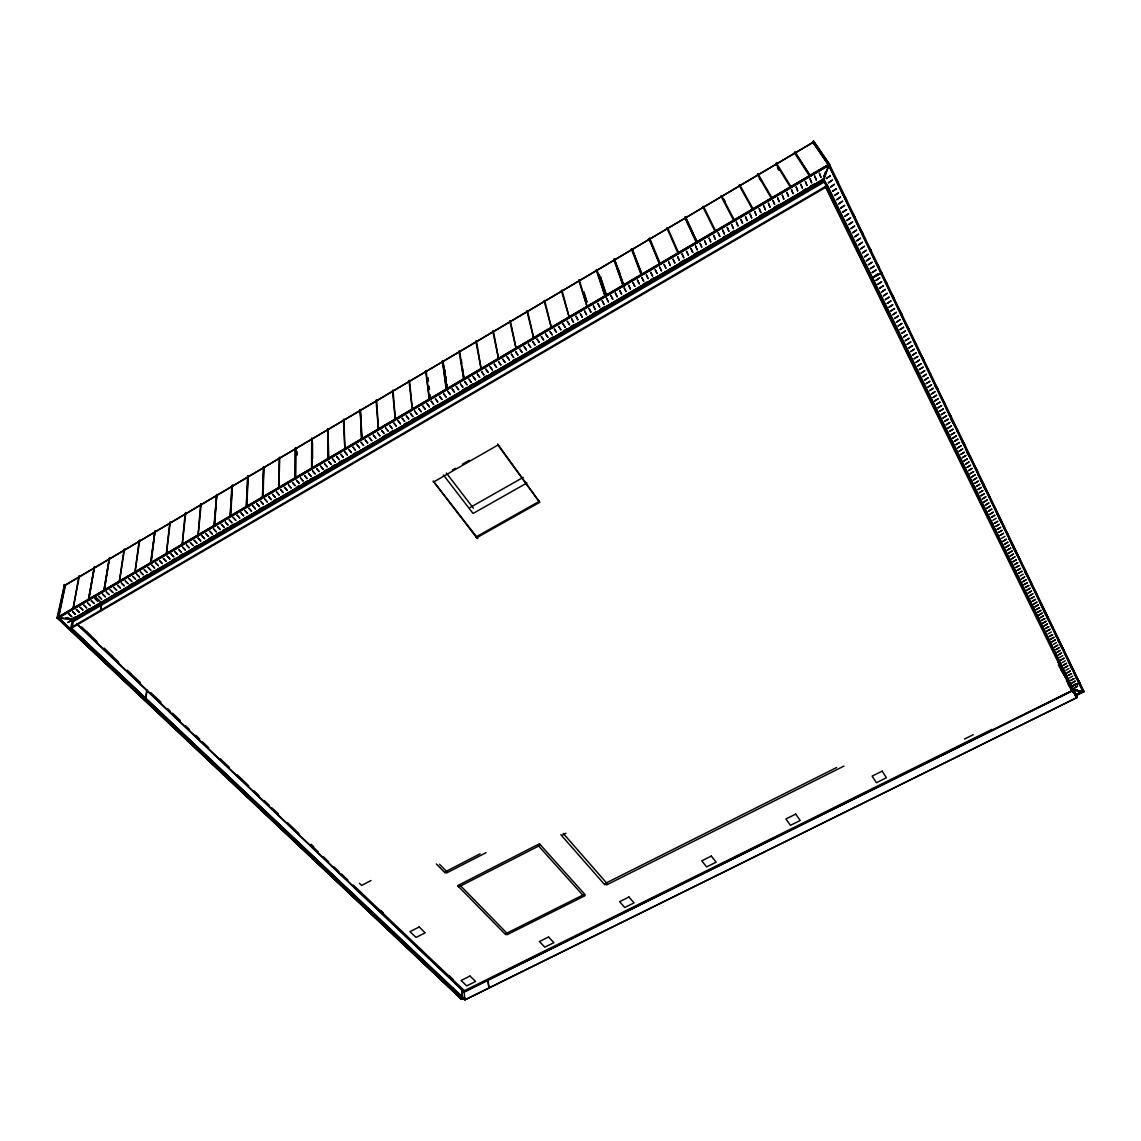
<?xml version="1.0" encoding="UTF-8"?>
<svg xmlns="http://www.w3.org/2000/svg" width="1141" height="1141" viewBox="0 0 1141 1141"><rect width="100%" height="100%" fill="white"/><g stroke="black" fill="none" stroke-linecap="round" stroke-linejoin="round"><path stroke-width="1.5" d="M296.874 455.074L296.917 451.708L296.589 455.23M295.134 448.085L295.205 478.678L295.69 447.757L295.619 448.655M279.203 457.527L278.803 488.305L279.745 457.199M263.343 466.911L262.487 497.89L263.885 466.583L263.828 467.482M247.554 476.253L246.271 507.431L248.096 475.94L248.053 476.824M231.851 485.553L230.111 516.916L232.393 485.239L232.35 486.123M216.761 494.495L214.052 526.343L216.761 494.495L214.608 526.015L214.08 525.459M201.201 503.709L198.063 535.742L200.659 504.022M185.184 513.193L182.161 545.084L185.726 512.865M169.781 522.307L166.329 554.383L170.309 521.993M146.661 690.49L145.649 698.321L147.275 690.148M139.516 693.999L138.689 694.883L139.359 694.127M154.976 531.078L150.583 563.625L154.976 531.078L151.125 563.312L150.583 562.755M139.188 540.42L134.909 572.839L139.73 540.107M124.012 549.406L119.32 581.996L124.54 549.092M102.048 602.077L100.437 611.248L101.506 601.549M101.121 602.291L94.275 595.673L94.974 596.301M109.422 558.049L103.802 591.109L109.422 558.049L104.33 590.796L103.788 590.254M94.389 566.949L88.356 600.18L94.389 566.949L88.898 599.866L88.342 599.339M77.132 624.441L463.988 991.9L1073.339 690.148L823.659 178.966L71.997 619.563L823.773 179.137L828.666 165.317L1082.795 691.446L1083.736 691.403L1075.122 695.596M75.734 616.653L72.71 618.422L70.885 627.678L464.858 999.901L1077.332 697.379L827.439 185.355L823.032 178.766M78.9 576.119L72.995 609.208L79.428 575.82M813.148 142.283L65.408 585.162L64.581 584.606L57.649 618.222L829.692 164.718L813.576 141.099L813.148 142.283L828.979 165.331L58.248 618.051L461.777 998.789M58.248 618.051L65.123 585.119M58.59 617.88L65.408 585.162M64.581 584.606L57.05 617.894L461.592 999.373L464.658 997.847M72.04 619.321L58.633 617.638L461.791 998.204L461.549 998.96L464.615 997.448M461.805 998.446L461.592 999.373L461.748 998.389L57.136 617.495L461.563 999.174L57.735 617.324M464.059 991.672L1073.21 689.934L1083.109 691.646M1060.617 669.325L1077.332 697.379L464.858 999.901L463.945 990.445M828.794 165.046L829.236 163.833L1083.95 691.76L1075.977 695.71M829.421 164.104L57.05 617.894L72.468 619.62L823.602 179.608L829.421 164.104L813.576 141.099M72.71 618.422L73.894 618.579L72.083 627.821L826.997 186.568L827.439 185.355L70.885 627.678L465.057 999.316M311.721 438.258L311.678 468.994L311.721 438.258L312.249 468.666L311.764 468.067M327.824 428.731L328.237 459.267L327.824 428.731L328.822 458.924L328.323 458.34M343.427 419.489L344.882 449.497L343.997 419.146M360.256 409.519L361.626 439.67L360.256 409.519L362.21 439.314L361.726 438.715M376.031 400.177L378.441 429.786L376.601 399.849M392.461 390.45L395.342 419.859L393.032 390.122M408.963 380.68L412.343 409.876L409.533 380.338M425.55 370.868L429.415 399.835L426.121 370.511M442.223 360.984L446.587 389.751L446.131 389.124L442.794 360.642L447.415 389.937M458.967 351.071L463.845 379.611L459.566 350.715M475.811 341.088L481.202 369.427L476.41 340.745M492.741 331.075L498.631 359.173L493.34 330.719M509.756 320.992L516.174 348.875L510.355 320.65M526.857 310.865L533.788 338.535L527.456 310.523M544.043 300.696L551.502 328.123L544.642 300.34M561.315 290.47L569.316 317.654L561.928 290.114M578.687 280.187L587.23 307.143L579.286 279.816M596.144 269.846L605.229 296.574L596.743 269.49M623.314 286.505L614.3 259.093L623.956 285.564L623.542 284.879M631.315 249.009L641.513 275.252L631.943 248.652L642.155 274.881L631.943 248.652M649.044 238.512L659.812 264.512L649.044 238.512L650.07 238.826M677.797 253.002L678.196 253.701L666.872 227.958L667.884 228.286M684.785 217.361L696.68 242.848L684.785 217.361L685.413 216.99L697.336 242.463L685.413 216.99M714.879 231.209L715.279 231.923L702.785 206.692L703.812 207.02M733.577 220.227L733.963 220.94L720.898 195.967L721.911 196.295M739.468 185.912L739.725 184.828L753.417 209.516L753.031 208.803M757.752 175.072L758.023 173.988L772.314 198.42L771.929 197.693M776.137 164.19L776.422 163.092L791.312 187.267L790.941 186.525M794.621 153.251L794.92 152.138L810.41 176.042L794.92 152.138M813.918 141.826L64.495 585.49L63.953 584.976M605.743 296.831L597.998 273.626L599.681 275.666M57.093 617.695L829.336 163.976M86.345 610.435L89.383 608.652M113.786 594.347L116.853 592.55M129.133 585.362L133.739 582.652M136.806 580.855L139.887 579.058M142.953 577.26L147.56 574.565M150.626 572.768L153.693 570.971M172.12 560.174L175.186 558.377M179.793 555.667L182.86 553.87M193.613 547.58L196.68 545.783M208.96 538.581L213.567 535.885M216.633 534.088L219.714 532.291M222.78 530.479L227.387 527.784M230.453 525.987L233.52 524.19M259.62 508.9L262.701 507.103M273.441 500.799L276.507 499.002M296.475 487.307L299.541 485.51M302.607 483.713L307.214 481.003M310.281 479.206L313.361 477.409M324.101 471.119L327.167 469.322M331.774 466.612L334.855 464.815M339.447 462.119L342.528 460.322M353.268 454.018L356.334 452.221M382.435 436.932L387.041 434.236M390.108 432.439L393.189 430.628M403.928 424.338L406.995 422.541M411.601 419.845L414.682 418.034M433.095 407.251L436.176 405.44M462.262 390.151L466.869 387.455M469.949 385.658L473.016 383.861M483.755 377.557L486.836 375.76M491.443 373.064L494.509 371.267M512.922 360.47L516.003 358.673M549.777 338.877L552.843 337.08M563.583 330.79L566.663 328.979M571.27 326.283L574.337 324.486M592.764 313.689L595.83 311.892M600.437 309.197L605.044 306.501M643.424 284.009L646.491 282.212M651.097 279.516L654.164 277.705M680.264 262.416L684.871 259.72M694.085 254.329L698.691 251.619M723.251 237.228L726.318 235.431M730.925 232.735L733.991 230.938M760.091 215.635L764.698 212.939M773.912 207.548L778.519 204.852M803.079 190.447L806.145 188.65M810.752 185.954L813.818 184.157M837.109 182.218L837.908 181.747L835.925 178.837M837.394 182.817L838.207 182.36M845.524 199.632L846.308 199.176L842.3 193.271M845.809 200.231L846.608 199.775L843.598 195.353M853.796 216.776L854.58 216.319M854.081 217.361L854.866 216.904L852.684 213.51M861.94 233.634L862.724 233.192L859.858 228.913M862.211 234.219L862.995 233.762L861.084 230.924M452.406 470.035L455.473 468.266M462.376 464.301L469.308 460.308M433.323 482.158L497.875 445.061L497.69 444.006L539.679 502.325L476.667 537.782L433.195 481.074L477.908 538.481M869.955 250.236L870.726 249.793M870.226 250.806L871.011 250.364L868.8 246.912M877.843 266.58L878.613 266.138M878.114 267.137L878.884 266.694L875.703 261.76M880.952 273.056L881.922 272.927L872.066 278.062L880.852 273.327M469.85 507.659L523.263 477.352M526.985 482.943L473.073 513.479L443.336 474.898M885.601 282.654L886.372 282.226M885.872 283.21L886.643 282.783L883.448 277.805M893.26 298.5L894.016 298.072L890.308 292.438M893.517 299.042L894.287 298.614L890.579 292.98M475.783 537.069L539.451 501.241M900.777 314.089L901.547 313.661L899.678 310.823M901.048 314.631L901.804 314.203L898.081 308.512M908.193 329.449L908.949 329.022M908.45 329.977L909.206 329.549L905.212 323.288M915.496 344.568L916.252 344.154M915.752 345.095L916.494 344.682L913.428 339.818M922.698 359.472L923.44 359.058L918.719 351.756M922.941 359.986L923.682 359.572L918.961 352.269M929.787 374.148L930.514 373.735M930.029 374.647L930.756 374.248L926.977 368.358M936.761 388.596L937.488 388.197M943.636 402.844L944.377 402.459M943.878 403.344L944.605 402.944L940.555 396.469M951.152 416.494L950.424 416.893L948.613 414.04M950.653 417.378L951.38 416.978L946.602 409.377M957.099 430.728L957.827 430.342M957.328 431.198L958.055 430.813L950.767 419.332M963.689 444.362L964.402 443.977L962.576 441.096M976.796 471.518L977.509 471.147L973.615 464.843M989.333 497.462L990.017 497.091L982.629 485.282M995.465 510.17L996.15 509.799L993.169 504.907M1007.474 535.043L1008.159 534.687L1003.31 526.785M371.025 880.524L361.626 885.402L359.458 883.319M1013.365 547.238L1014.035 546.881L1009.386 539.365M1018.97 558.848L1019.64 558.491L1014.977 550.946M1019.17 559.261L1019.84 558.905L1013.308 548.35M1024.889 571.128L1025.559 570.771L1021.637 564.31M480.119 853.839L445.404 871.71L446.616 872.965L486.052 852.684M1030.551 582.823L1031.207 582.481L1024.803 571.969M458.226 886.257L460.108 885.302L507.431 933.695L505.606 934.607L457.627 885.644L539.422 843.784L585.176 894.758L583.293 895.699L538.081 845.41L539.993 844.426M458.825 886.871L540.577 845.067M562.755 834.884L565.922 833.258M1036.128 594.375L1036.784 594.033L1030.565 583.892M1041.433 605.386L1042.104 605.044L1038.538 599.239M394.558 935.178L393.83 932.069M1047.524 616.311L1046.868 616.639L1044.2 612.261M1047.053 617.024L1047.723 616.696L1042.175 607.554M1052.416 628.135L1053.072 627.807L1046.639 617.181M1062.756 649.543L1063.412 649.229L1058.049 640.401M836.667 767.508L605.272 883.405L606.598 884.903L843.941 766.096M1068.104 660.61L1068.746 660.282L1064.981 654.021M453.975 991.244L453.12 987.949M1070.786 685.798L1075.763 694.156L1058.292 664.918M964.459 739.04L973.259 734.69M455.188 992.199L454.689 992.87L455.316 992.085M825.214 186.411L1072.24 691.004L464.501 991.928L464.387 990.702L991.914 729.384M1073.695 693.243L1066.45 680.692M1074.679 695.169L1082.666 691.218M1074.808 695.382L1082.895 691.289M1075.022 695.411L1083.636 691.161M1083.836 691.589L828.523 164.447L812.791 141.555M825.685 186.283L1072.355 689.021M1072.996 690.105L1083.95 691.76L1080.056 685.228M311.151 844.311L313.732 846.765M380.752 910.518L383.319 912.971M449.055 975.512L452.92 979.192M81.653 626.937L86.773 631.8M87.358 632.143L91.237 635.837M91.879 636.664L96.999 641.527M104.145 648.117L111.889 655.476M112.331 656.104L118.735 662.194M127.378 670.209L131.258 673.903M131.515 674.345L140.3 682.489M150.726 692.616L160.952 702.143M167.485 708.547L170.066 711M172.576 713.196L180.321 720.556M185.527 725.705L189.392 729.384M195.824 735.289L199.704 739.197M202.285 741.65L208.732 747.769M220.341 758.808L229.355 767.38M237.1 774.739L248.695 785.778M253.858 790.67L259.007 795.577M264.17 800.483L269.319 805.389M271.9 807.842L278.447 813.875M287.375 822.547L298.971 833.586M310.58 844.611L318.31 851.97M323.474 856.877L328.622 861.783M333.785 866.675L338.934 871.581M341.516 874.035L347.962 880.167M353.339 885.102L464.387 990.702M76.804 623.528L464.501 991.928M436.375 863.951L445.061 872.822L446.958 871.852L439.513 864.236M230.154 516.003L230.682 516.573L232.393 485.239M246.313 506.518L246.827 507.089L248.096 475.94M560.844 834.699L604.759 884.746L607.112 883.562L563.255 833.458M262.558 496.977L263.058 497.562L263.885 466.583M295.277 477.751L295.776 478.336L295.69 447.757M446.373 473.03L473.415 508.216M447.186 389.395L442.794 360.642M497.875 445.061L539.679 502.325M813.034 142.582L828.78 165.488M822.59 179.964L826.997 186.568M794.264 152.523L809.753 176.427L809.383 175.685M932.739 380.78L937.731 388.696L937.003 389.095L934.864 385.629M960.979 438.672L964.63 444.448L963.917 444.833L962.091 441.952M965.614 449.183L971.119 457.898L970.406 458.268L966.741 452.464M978.065 474.941L983.813 484.212L983.114 484.583L980.347 480.176M996.421 512.951L1002.197 522.336L1001.513 522.692L998.518 517.786M597.998 273.626L599.382 275.837M1009.186 538.951L1013.836 546.468L1013.151 546.81L1011.297 543.801M775.78 163.477L790.642 187.652L790.271 186.924M1038.724 599.624L1042.289 605.443L1041.633 605.785L1039.651 602.477M622.9 285.25L623.328 285.935L613.687 259.463M1054.612 632.528L1058.363 638.775L1055.753 635.779M1058.22 640.771L1063.583 649.6L1060.26 645.506M1069.359 663.449L1073.838 670.837L1070.515 666.729M1074.209 673.504L1078.858 681.263L1076.263 678.253M1078.873 682.96C1085.875 680.107 1058.948 692.758 1078.687 683.003M1063.897 671.678L1057.678 661.267L1066.436 676.371M1071.513 688.907L1076.491 697.265L823.602 179.608M1068.119 684.443L1072.54 691.888M660.04 263.443L660.454 264.127L649.671 238.155M759.778 177.953L761.546 180.977M757.382 174.359L771.644 198.805L771.273 198.078M678.439 252.632L678.838 253.331L667.485 227.601M739.097 185.199L752.76 209.901L752.375 209.188M715.535 230.839L715.92 231.537L703.427 206.321M734.233 219.842L734.619 220.555L721.526 195.596M723.907 199.176L725.163 201.501M758.023 173.988L758.394 174.701M759.464 178.139L760.69 180.506M776.422 163.092L776.779 163.819M777.706 167.356L778.904 169.738M777.378 167.542L778.59 169.923M992.855 520.339L996.193 518.314M1001.613 538.324L1004.921 536.327M1020.011 576.077L1023.263 574.151M1048.137 633.84L1051.303 632M1053.286 644.408L1056.423 642.597M1059.632 657.444L1062.756 655.647M1062.143 662.607L1065.266 660.81M1065.879 670.28L1068.989 668.512M1069.588 677.882L1072.683 676.128M618.023 268.32L619.791 273.255M623.343 283.139L624.526 286.42M614.3 259.093L624.213 286.605M617.167 268.263L618.921 273.184M622.458 283.039L623.628 286.32M606.484 295.034L600.366 276.764L606.171 295.219M598.312 273.455L606.056 296.646M583.892 291.868L587.016 301.894M583.593 292.053L586.702 302.08M461.306 359.943L461.834 363.266M462.618 368.272L463.16 371.595M463.688 374.918L464.216 378.256M476.496 536.669L476.667 537.782M444.89 369.641L445.361 372.993M445.831 376.345L446.302 379.696M447.001 384.731L447.714 389.766M428.06 377.757L428.474 381.137M429.087 386.214L429.501 389.594M430.114 394.658L430.528 398.038M488.048 980.162L488.947 988.006L487.72 979.834M462.091 989.347L462.319 997.505L461.406 988.035M312.52 442.48L312.548 458.468M65.707 617.823L69.886 618.607L65.707 617.823M74.45 619.877L74.208 621.075L823.445 182.474L822.875 181.619L74.45 619.877M825.628 171.963L824.059 176.242L825.628 171.963M1074.565 689.535L1077.532 689.934L1074.565 689.535M68.931 613.944L71.683 616.554L68.931 613.944M72.653 611.747L75.406 614.371L72.653 611.747M76.376 609.565L79.128 612.189L76.376 609.565M80.112 607.369L82.851 610.007L80.112 607.369M83.849 605.172L86.588 607.825L83.849 605.172M87.586 602.976L90.324 605.629L87.586 602.976M91.337 600.779L94.075 603.432L91.337 600.779M95.088 598.583L97.812 601.236L95.088 598.583M98.839 596.372L101.563 599.039L98.839 596.372M102.604 594.161L105.329 596.829L102.604 594.161M106.37 591.951L109.08 594.632L106.37 591.951M110.135 589.74L112.845 592.421L110.135 589.74M113.915 587.529L116.624 590.211L113.915 587.529M117.694 585.304L120.39 588L117.694 585.304M121.474 583.094L124.169 585.775L121.474 583.094M125.268 580.869L127.963 583.564L125.268 580.869M129.061 578.644L131.743 581.34L129.061 578.644M132.855 576.405L135.537 579.115L132.855 576.405M136.649 574.18L139.33 576.89L136.649 574.18M140.457 571.941L143.138 574.665L140.457 571.941M144.265 569.716L146.947 572.425L144.265 569.716M148.088 567.476L150.755 570.2L148.088 567.476M151.91 565.223L154.563 567.961L151.91 565.223M155.732 562.984L158.385 565.722L155.732 562.984M159.555 560.73L162.207 563.483L159.555 560.73M163.391 558.491L166.044 561.229L163.391 558.491M167.228 556.237L169.881 558.99L167.228 556.237M171.064 553.97L173.717 556.737L171.064 553.97M174.915 551.716L177.554 554.483L174.915 551.716M178.766 549.463L181.405 552.23L178.766 549.463M182.631 547.195L185.256 549.962L182.631 547.195M186.482 544.927L189.106 547.709L186.482 544.927M190.347 542.66L192.972 545.441L190.347 542.66M194.227 540.378L196.837 543.173L194.227 540.378M198.106 538.11L200.716 540.905L198.106 538.11M201.986 535.828L204.581 538.623L201.986 535.828M205.865 533.546L208.461 536.356L205.865 533.546M209.759 531.264L212.354 534.074L209.759 531.264M213.652 528.982L216.248 531.792L213.652 528.982M217.546 526.686L220.142 529.51L217.546 526.686M221.454 524.404L224.035 527.228L221.454 524.404M225.362 522.107L227.943 524.931L225.362 522.107M229.27 519.811L231.851 522.649L229.27 519.811M233.192 517.501L235.759 520.353L233.192 517.501M237.114 515.204L239.681 518.057L237.114 515.204M241.051 512.894L243.604 515.746L241.051 512.894M244.973 510.583L247.54 513.45L244.973 510.583M248.909 508.273L251.462 511.139L248.909 508.273M252.86 505.962L255.399 508.829L252.86 505.962M256.811 503.652L259.349 506.518L256.811 503.652M260.761 501.327L263.3 504.208L260.761 501.327M264.712 499.002L267.251 501.883L264.712 499.002M268.677 496.677L271.201 499.573L268.677 496.677M272.642 494.353L275.166 497.248L272.642 494.353M276.607 492.013L279.131 494.923L276.607 492.013M280.586 489.689L283.111 492.584L280.586 489.689M284.565 487.35L287.076 490.259L284.565 487.35M288.559 485.011L291.055 487.92L288.559 485.011M292.552 482.672L295.048 485.581L292.552 482.672M296.546 480.318L299.042 483.242L296.546 480.318M300.539 477.965L303.035 480.903L300.539 477.965M304.547 475.612L307.043 478.564L304.547 475.612M308.555 473.258L311.037 476.211L308.555 473.258M312.577 470.905L315.059 473.857L312.577 470.905M316.599 468.552L319.066 471.504L316.599 468.552M320.621 466.184L323.088 469.151L320.621 466.184M324.657 463.816L327.11 466.783L324.657 463.816M328.694 461.449L331.147 464.416L328.694 461.449M332.73 459.081L335.183 462.048L332.73 459.081M336.78 456.7L339.219 459.68L336.78 456.7M340.831 454.318L343.27 457.313L340.831 454.318M344.882 451.936L347.32 454.931L344.882 451.936M348.946 449.554L351.371 452.563L348.946 449.554M353.011 447.172L355.436 450.182L353.011 447.172M357.076 444.776L359.501 447.8L357.076 444.776M361.155 442.394L363.58 445.404L361.155 442.394M365.234 439.998L367.659 443.022L365.234 439.998M369.327 437.588L371.738 440.626L369.327 437.588M373.421 435.192L375.817 438.23L373.421 435.192M377.514 432.781L379.91 435.833L377.514 432.781M381.622 430.385L384.004 433.423L381.622 430.385M385.729 427.961L388.111 431.013L385.729 427.961M389.837 425.55L392.219 428.617L389.837 425.55M393.959 423.14L396.326 426.206L393.959 423.14M398.081 420.715L400.448 423.782L398.081 420.715M402.202 418.291L404.57 421.371L402.202 418.291M406.339 415.866L408.692 418.947L406.339 415.866M410.475 413.441L412.828 416.522L410.475 413.441M414.611 411.002L416.964 414.097L414.611 411.002M418.761 408.578L421.115 411.673L418.761 408.578M422.912 406.139L425.265 409.234L422.912 406.139M427.076 403.686L429.415 406.809L427.076 403.686M431.241 401.247L433.566 404.37L431.241 401.247M435.406 398.794L437.73 401.917L435.406 398.794M439.585 396.355L441.909 399.478L439.585 396.355M443.763 393.902L446.074 397.025L443.763 393.902M447.942 391.434L450.253 394.572L447.942 391.434M452.136 388.981L454.446 392.119L452.136 388.981M456.329 386.514L458.639 389.666L456.329 386.514M460.536 384.046L462.832 387.213L460.536 384.046M464.744 381.579L467.026 384.745L464.744 381.579M468.951 379.112L471.233 382.278L468.951 379.112M473.173 376.63L475.455 379.81L473.173 376.63M477.394 374.148L479.662 377.343L477.394 374.148M481.616 371.666L483.884 374.861L481.616 371.666M485.852 369.185L488.12 372.38L485.852 369.185M490.088 366.703L492.341 369.898L490.088 366.703M494.338 364.207L496.592 367.416L494.338 364.207M498.588 361.711L500.828 364.92L498.588 361.711M502.839 359.215L505.078 362.439L502.839 359.215M507.103 356.719L509.328 359.943L507.103 356.719M511.368 354.209L513.593 357.447L511.368 354.209M515.632 351.699L517.857 354.937L515.632 351.699M519.911 349.189L522.136 352.441L519.911 349.189M524.19 346.679L526.4 349.93L524.19 346.679M528.483 344.168L530.693 347.42L528.483 344.168M532.776 341.644L534.972 344.91L532.776 341.644M537.069 339.119L539.265 342.386L537.069 339.119M541.376 336.595L543.572 339.861L541.376 336.595M545.683 334.056L547.865 337.337L545.683 334.056M550.005 331.532L552.173 334.812L550.005 331.532M554.326 328.993L556.494 332.288L554.326 328.993M558.648 326.454L560.816 329.749L558.648 326.454M562.984 323.916L565.137 327.21L562.984 323.916M567.319 321.363L569.473 324.672L567.319 321.363M571.655 318.81L573.495 322.318L571.655 318.81M576.005 316.257L577.845 319.765L576.005 316.257M580.37 313.704L582.195 317.227L580.37 313.704M584.72 311.151L586.545 314.674L584.72 311.151M589.084 308.583L590.895 312.106L589.084 308.583M593.463 306.016L595.26 309.553L593.463 306.016M597.841 303.449L599.638 306.986L597.841 303.449M602.22 300.882L604.017 304.419L602.22 300.882M606.598 298.3L608.395 301.852L606.598 298.3M611.005 295.719L612.774 299.284L611.005 295.719M615.398 293.137L617.167 296.703L615.398 293.137M619.805 290.556L621.574 294.121L619.805 290.556M624.213 287.96L625.981 291.54L624.213 287.96M628.634 285.378L630.388 288.958L628.634 285.378M633.055 282.783L634.795 286.377L633.055 282.783M637.477 280.173L639.217 283.781L637.477 280.173M641.912 277.577L643.652 281.185L641.912 277.577M646.348 274.967L648.088 278.589L646.348 274.967M650.798 272.357L652.524 275.979L650.798 272.357M655.248 269.747L656.974 273.369L655.248 269.747M659.712 267.137L661.423 270.759L659.712 267.137M664.162 264.512L665.873 268.149L664.162 264.512M668.64 261.888L670.337 265.539L668.64 261.888M673.104 259.264L674.802 262.915L673.104 259.264M677.597 256.625L679.28 260.291L677.597 256.625M682.076 254.001L683.759 257.666L682.076 254.001M686.568 251.362L688.237 255.042L686.568 251.362M691.061 248.724L692.73 252.403L691.061 248.724M695.568 246.071L697.222 249.765L695.568 246.071M700.075 243.432L701.729 247.126L700.075 243.432M704.596 240.78L706.236 244.488L704.596 240.78M709.117 238.127L710.757 241.835L709.117 238.127M713.638 235.474L715.279 239.182L713.638 235.474M718.174 232.807L719.8 236.529L718.174 232.807M722.724 230.14L724.335 233.876L722.724 230.14M727.259 227.473L728.871 231.209L727.259 227.473M731.809 224.806L733.421 228.542L731.809 224.806M736.373 222.124L737.97 225.875L736.373 222.124M740.937 219.443L742.52 223.208L740.937 219.443M745.501 216.761L747.084 220.527L745.501 216.761M750.079 214.08L751.662 217.86L750.079 214.08M754.657 211.385L756.226 215.178L754.657 211.385M759.25 208.703L760.805 212.483L759.25 208.703M763.842 205.993L765.397 209.801L763.842 205.993M768.435 203.298L769.99 207.106L768.435 203.298M773.042 200.602L774.582 204.41L773.042 200.602M777.663 197.892L779.189 201.7L777.663 197.892M782.27 195.182L783.81 199.005L782.27 195.182M786.905 192.458L788.417 196.295L786.905 192.458M791.526 189.748L793.038 193.585L791.526 189.748M796.161 187.024L797.673 190.875L796.161 187.024M800.811 184.3L802.308 188.151L800.811 184.3M805.46 181.576L806.944 185.427L805.46 181.576M810.11 178.837L811.593 182.703L810.11 178.837M814.774 176.099L816.257 179.978L814.774 176.099M819.438 173.361L820.907 177.24L819.438 173.361M71.042 620.576L67.861 622.444L71.042 620.576M830.234 175.857L826.384 178.509L830.234 175.857M832.317 180.135L828.466 182.774L832.317 180.135M834.371 184.386L830.534 187.024L834.371 184.386M836.439 188.636L832.602 191.26L836.439 188.636M838.478 192.858L834.656 195.482L838.478 192.858M840.518 197.065L836.695 199.675L840.518 197.065M842.557 201.258L838.735 203.868L842.557 201.258M844.582 205.437L840.774 208.033L844.582 205.437M846.593 209.602L842.785 212.183L846.593 209.602M848.604 213.738L844.811 216.319L848.604 213.738M850.601 217.874L846.807 220.441L850.601 217.874M852.598 221.982L848.804 224.549L852.598 221.982M854.58 226.075L850.801 228.628L854.58 226.075M856.563 230.154L852.783 232.707L856.563 230.154M858.531 234.219L854.766 236.757L858.531 234.219M860.485 238.269L856.72 240.808L860.485 238.269M862.439 242.306L858.688 244.83L862.439 242.306M864.393 246.328L860.642 248.838L864.393 246.328M866.333 250.321L862.582 252.831L866.333 250.321M868.258 254.315L864.521 256.811L868.258 254.315M870.184 258.28L866.447 260.776L870.184 258.28M872.109 262.245L868.372 264.726L872.109 262.245M874.02 266.181L870.298 268.663L874.02 266.181M875.917 270.103L872.195 272.585L875.917 270.103M871.282 277.505L870.512 277.933L875.104 285.036L875.874 284.594L871.282 277.505M877.814 274.025L874.106 276.479L877.814 274.025M879.697 277.919L876.003 280.372L879.697 277.919M881.579 281.798L877.885 284.252L881.579 281.798M883.462 285.664L879.768 288.103L883.462 285.664M885.316 289.514L881.636 291.953L885.316 289.514M887.185 293.351L883.505 295.776L887.185 293.351M889.039 297.173L885.359 299.598L889.039 297.173M890.879 300.996L887.213 303.406L890.879 300.996M892.718 304.79L889.053 307.186L892.718 304.79M894.558 308.569L890.893 310.965L894.558 308.569M896.384 312.334L892.733 314.731L896.384 312.334M898.195 316.086L894.544 318.467L898.195 316.086M900.007 319.822L896.37 322.204L900.007 319.822M901.818 323.545L898.181 325.927L901.818 323.545M903.615 327.267L899.978 329.621L903.615 327.267M905.412 330.961L901.775 333.315L905.412 330.961M907.195 334.641L903.572 336.994L907.195 334.641M908.963 338.321L905.355 340.66L908.963 338.321M910.746 341.972L907.138 344.311L910.746 341.972M912.515 345.609L908.906 347.948L912.515 345.609M914.269 349.246L910.675 351.571L914.269 349.246M916.023 352.869L912.429 355.179L916.023 352.869M917.763 356.463L914.183 358.773L917.763 356.463M919.503 360.057L915.923 362.367L919.503 360.057M921.243 363.637L917.664 365.933L921.243 363.637M922.969 367.202L919.404 369.499L922.969 367.202M924.695 370.754L921.129 373.036L924.695 370.754M926.406 374.291L922.841 376.573L926.406 374.291M928.118 377.814L924.567 380.096L928.118 377.814M929.815 381.336L926.264 383.604L929.815 381.336M931.512 384.831L927.975 387.099L931.512 384.831M933.21 388.325L929.673 390.579L933.21 388.325M934.893 391.805L931.356 394.044L934.893 391.805M936.561 395.257L933.038 397.51L936.561 395.257M938.244 398.708L934.721 400.947L938.244 398.708M939.913 402.16L936.39 404.385L939.913 402.16M941.567 405.583L938.059 407.808L941.567 405.583M943.222 408.991L939.713 411.216L943.222 408.991M944.876 412.4L941.368 414.611L944.876 412.4M946.517 415.795L943.022 417.991L946.517 415.795M948.157 419.175L944.662 421.371L948.157 419.175M949.783 422.541L946.303 424.723L949.783 422.541M951.409 425.893L947.929 428.075L951.409 425.893M953.035 429.23L949.554 431.412L953.035 429.23M954.646 432.567L951.18 434.735L954.646 432.567M956.258 435.891L952.792 438.058L956.258 435.891M957.855 439.199L954.389 441.353L957.855 439.199M959.453 442.494L956.001 444.648L959.453 442.494M961.05 445.774L957.599 447.928L961.05 445.774M962.633 449.055L959.182 451.194L962.633 449.055M964.216 452.307L960.779 454.446L964.216 452.307M965.785 455.559L962.348 457.698L965.785 455.559M967.368 458.81L963.931 460.935L967.368 458.81M968.923 462.034L965.5 464.159L968.923 462.034M970.492 465.257L967.069 467.368L970.492 465.257M972.046 468.452L968.623 470.563L972.046 468.452M973.587 471.661L970.178 473.757L973.587 471.661M975.127 474.841L971.718 476.938L975.127 474.841M976.667 478.008L973.273 480.104L976.667 478.008M978.208 481.174L974.799 483.271L978.208 481.174M979.734 484.326L976.339 486.408L979.734 484.326M981.26 487.464L977.866 489.546L981.26 487.464M982.772 490.601L979.392 492.67L982.772 490.601M984.284 493.725L980.903 495.793L984.284 493.725M985.795 496.834L982.415 498.888L985.795 496.834M987.293 499.929L983.927 501.983L987.293 499.929M988.791 503.024L985.425 505.078L988.791 503.024M990.274 506.105L986.922 508.144L990.274 506.105M991.771 509.171L988.42 511.211L991.771 509.171M993.255 512.223L989.903 514.263L993.255 512.223M994.724 515.276L991.386 517.301L994.724 515.276M997.662 521.337L994.324 523.362L997.662 521.337M999.131 524.361L995.793 526.372L999.131 524.361M1000.586 527.356L997.263 529.367L1000.586 527.356M1002.04 530.365L998.717 532.362L1002.04 530.365M1003.481 533.346L1000.172 535.343L1003.481 533.346M1006.362 539.294L1003.053 541.276L1006.362 539.294M1007.803 542.246L1004.494 544.228L1007.803 542.246M1009.229 545.198L1005.934 547.181L1009.229 545.198M1010.655 548.136L1007.36 550.105L1010.655 548.136M1012.067 551.06L1008.787 553.028L1012.067 551.06M1013.493 553.984L1010.199 555.952L1013.493 553.984M1014.891 556.894L1011.611 558.848L1014.891 556.894M1016.303 559.789L1013.023 561.743L1016.303 559.789M1017.701 562.684L1014.435 564.638L1017.701 562.684M1019.098 565.565L1015.832 567.505L1019.098 565.565M1020.496 568.432L1017.23 570.372L1020.496 568.432M1021.88 571.299L1018.613 573.238L1021.88 571.299M1024.632 577.004L1021.395 578.915L1024.632 577.004M1026.016 579.828L1022.764 581.753L1026.016 579.828M1027.385 582.652L1024.147 584.577L1027.385 582.652M1028.754 585.476L1025.517 587.387L1028.754 585.476M1030.109 588.285L1026.871 590.182L1030.109 588.285M1031.464 591.081L1028.241 592.978L1031.464 591.081M1032.819 593.876L1029.596 595.773L1032.819 593.876M1034.16 596.643L1030.951 598.54L1034.16 596.643M1035.5 599.424L1032.291 601.307L1035.5 599.424M1036.841 602.191L1033.632 604.074L1036.841 602.191M1038.182 604.944L1034.973 606.812L1038.182 604.944M1039.508 607.682L1036.313 609.565L1039.508 607.682M1040.834 610.421L1037.64 612.289L1040.834 610.421M419.175 926.991L410.004 931.655L416.066 937.446L425.194 932.81L419.175 926.991M1042.161 613.145L1038.966 615.013L1042.161 613.145M1043.473 615.869L1040.292 617.723L1043.473 615.869M1044.785 618.579L1041.605 620.433L1044.785 618.579M1046.097 621.274L1042.917 623.129L1046.097 621.274M1047.409 623.97L1044.229 625.824L1047.409 623.97M1048.707 626.666L1045.541 628.506L1048.707 626.666M1050.005 629.333L1046.839 631.173L1050.005 629.333M1052.587 634.667L1049.435 636.493L1052.587 634.667M1053.87 637.32L1050.718 639.145L1053.87 637.32M1055.154 639.958L1052.002 641.784L1055.154 639.958M1057.707 645.221L1054.555 647.033L1057.707 645.221M1058.976 647.846L1055.839 649.657L1058.976 647.846M1060.231 650.456L1057.108 652.253L1060.231 650.456M1061.501 653.051L1058.363 654.848L1061.501 653.051M583.707 894.644L505.948 933.58L507.075 934.721L584.777 895.828L583.707 894.644M1064.011 658.243L1060.888 660.026L1064.011 658.243M1066.507 663.392L1063.398 665.174L1066.507 663.392M1067.748 665.945L1064.639 667.727L1067.748 665.945M1070.215 671.051L1067.12 672.819L1070.215 671.051M1071.456 673.589L1068.361 675.358L1071.456 673.589M469.992 976.054L461.078 980.476L466.726 985.881L475.612 981.474L469.992 976.054M548.536 937.003L539.408 941.539L544.799 947.158L553.898 942.651L548.536 937.003M628.948 897.026L619.62 901.661L624.74 907.509L634.054 902.902L628.948 897.026M711.328 856.078L701.758 860.827L706.607 866.918L716.134 862.182L711.328 856.078M795.705 814.118L785.907 818.996L790.456 825.328L800.226 820.493L795.705 814.118M882.178 771.131L872.138 776.122L876.388 782.726L886.4 777.763L882.178 771.131M1073.895 678.653L1070.814 680.407L1073.895 678.653M1075.122 681.163L1072.041 682.917L1075.122 681.163M1076.334 683.673L1073.253 685.427L1076.334 683.673M1077.546 686.169L1074.465 687.923L1077.546 686.169"/></g></svg>
